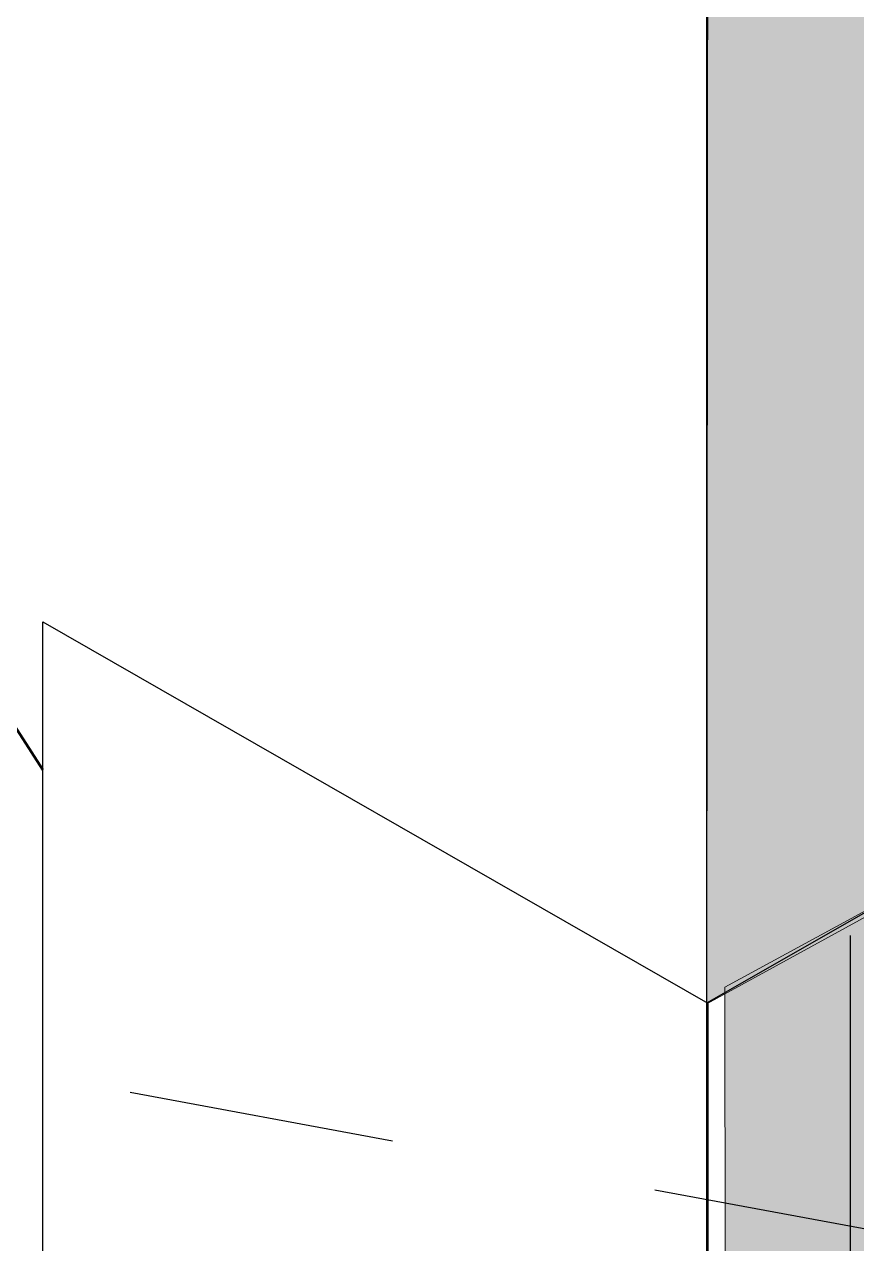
# Model space of a CAD drawing. Extents: x -1279 to 5791, y -3809 to 1769.
# Drawn here: x 1077.68 to 1105.75, y -2796.66 to -2755.55 of the extents above; entities that cross this region are included whole.
import ezdxf

# ---------------------------------------------------------------- set-up
doc = ezdxf.new("R2010")
doc.units = 0
doc.header["$MEASUREMENT"] = 0
doc.linetypes.add('AI-Linetype-44', pattern=[18, 9, -9])
for name, color, linetype, lineweight in [('G-ANNO-TTLB', 7, 'Continuous', 0), ('Layer 12', 7, 'Continuous', 0), ('TYVEK', 7, 'Continuous', 0)]:
    doc.layers.add(name, color=color, linetype=linetype, lineweight=lineweight)

msp = doc.modelspace()

# ---------------------------------------------------------------- hatches: boundary and pattern name
at = {"layer": 'G-ANNO-TTLB', "true_color": 0xff00ff, "transparency": 33554687}
h = msp.add_hatch(color=6, dxfattribs=at)
edge = h.paths.add_edge_path()
edge.add_spline(control_points=[(1773.018, -3692.604), (1773.018, -3692.604), (-1156.5, -3692.604), (-1156.5, -3692.604), (-1156.5, -3692.604), (-1156.5, -1235.604), (-1156.5, -1235.604), (-1156.5, -1235.604), (1773.018, -1235.604), (1773.018, -1235.604), (1773.018, -1235.604), (1773.018, -3692.604), (1773.018, -3692.604)], knot_values=[0, 0, 0, 0, 1, 1, 1, 2, 2, 2, 3, 3, 3, 4, 4, 4, 4], degree=3, periodic=0)
edge = h.paths.add_edge_path()
edge.add_spline(control_points=[(-1147.5, -1244.604), (-1147.5, -1244.604), (-1147.5, -3683.604), (-1147.5, -3683.604), (-1147.5, -3683.604), (1764.018, -3683.604), (1764.018, -3683.604), (1764.018, -3683.604), (1764.018, -1244.604), (1764.018, -1244.604), (1764.018, -1244.604), (-1147.5, -1244.604), (-1147.5, -1244.604)], knot_values=[0, 0, 0, 0, 1, 1, 1, 2, 2, 2, 3, 3, 3, 4, 4, 4, 4], degree=3, periodic=0)
edge.add_line((-1147.5, -1244.604), (-1147.5, -1244.604))
at = {"layer": 'Layer 12', "true_color": 0x808080, "transparency": 33554495}
h = msp.add_hatch(color=8, dxfattribs=at)
h.dxf.hatch_style = 2
h.paths.add_polyline_path([(1100.699, -2788.58), (1100.82, -2645.544), (1134.023, -2665.153), (1134.506, -2770.047)])
at = {"layer": 'Layer 12', "true_color": 0x808080, "transparency": 33554457}
h = msp.add_hatch(color=8, dxfattribs=at)
h.dxf.hatch_style = 2
h.paths.add_polyline_path([(1134.814, -2797.809), (1101.341, -2816.402), (1101.305, -2788.019), (1134.506, -2769.971)])

# ---------------------------------------------------------------- linework, layer by layer
at = {"layer": 'G-ANNO-TTLB'}
for points in [[(1773.018, -3692.604), (1773.018, -3692.604), (-1156.5, -3692.604), (-1156.5, -3692.604), (-1156.5, -3692.604), (-1156.5, -1235.604), (-1156.5, -1235.604), (-1156.5, -1235.604), (1773.018, -1235.604), (1773.018, -1235.604), (1773.018, -1235.604), (1773.018, -3692.604), (1773.018, -3692.604)], [(-1147.5, -1244.604), (-1147.5, -1244.604), (-1147.5, -3683.604), (-1147.5, -3683.604), (-1147.5, -3683.604), (1764.018, -3683.604), (1764.018, -3683.604), (1764.018, -3683.604), (1764.018, -1244.604), (1764.018, -1244.604), (1764.018, -1244.604), (-1147.5, -1244.604), (-1147.5, -1244.604)]]:
    msp.add_open_spline(points, degree=3, knots=[0, 0, 0, 0, 1, 1, 1, 2, 2, 2, 3, 3, 3, 4, 4, 4, 4], dxfattribs=at)
at = {"layer": 'Layer 12'}
for points in [[(1100.699, -2788.58), (1100.82, -2645.544), (1134.023, -2665.153), (1134.506, -2770.047)], [(1134.814, -2797.809), (1101.341, -2816.402), (1101.305, -2788.019), (1134.506, -2769.971)]]:
    msp.add_lwpolyline(points, close=True, dxfattribs=at)
at = {"layer": 'TYVEK', "color": 18, "lineweight": 25, "true_color": 0x000000}
msp.add_line((1100.699, -2816.748), (1100.699, -2723.518), dxfattribs=at)
at = {"layer": 'TYVEK', "color": 18, "linetype": 'AI-Linetype-44', "lineweight": 25, "true_color": 0x000000}
msp.add_line((1143.19, -2803.085), (901.797, -2758.177), dxfattribs=at)
at = {"layer": 'TYVEK', "color": 4, "lineweight": 25, "true_color": 0x00ffff}
for p, q in [((1078.304, -2819.296), (1078.304, -2775.69)), ((1078.304, -2775.69), (1100.737, -2788.551)), ((1106.664, -2785.135), (1100.712, -2788.537)), ((1105.534, -2786.269), (1105.534, -2814.523)), ((1100.737, -2788.551), (1100.737, -2815.829))]:
    msp.add_line(p, q, dxfattribs=at)
at = {"layer": 'TYVEK', "color": 18, "lineweight": 60, "true_color": 0x000000}
msp.add_line((1078.304, -2780.682), (1077.062, -2778.74), dxfattribs=at)

doc.saveas('drawing.dxf')
